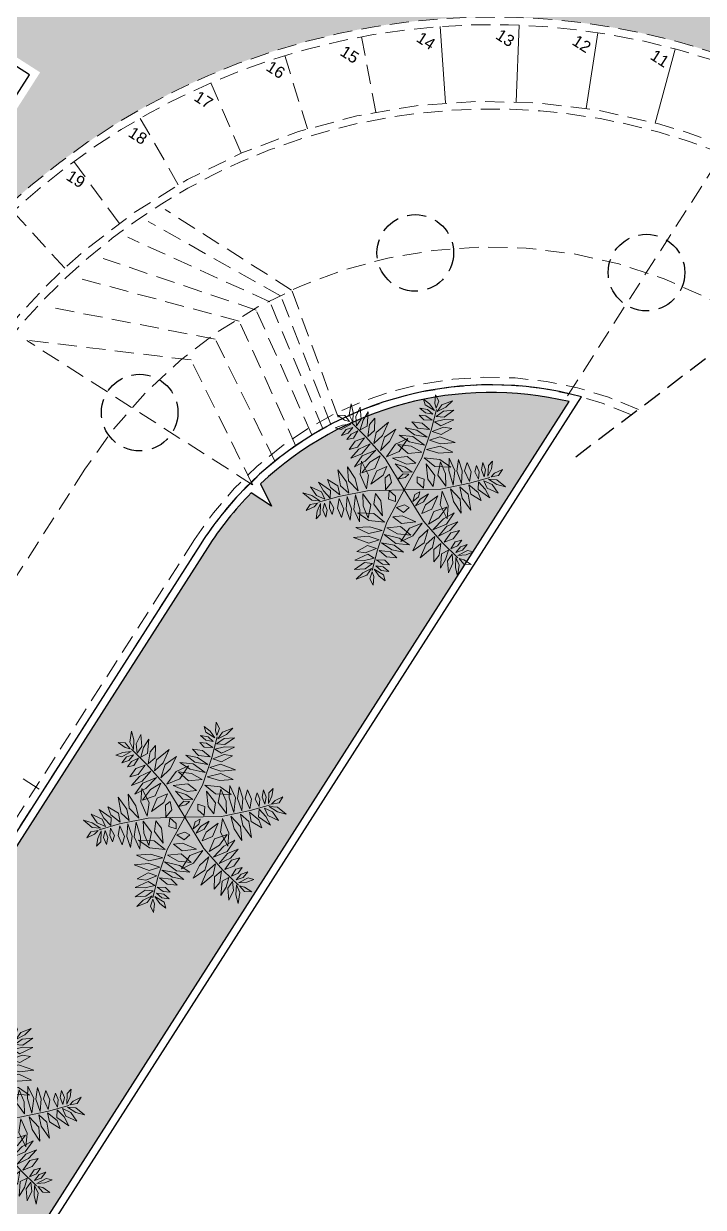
# Model space of a CAD drawing. Header units: inches. Extents: x 249 to 1192, y -18 to 440.
# Drawn here: x 926.26 to 935.13, y 66.99 to 82.44 of the extents above; entities that cross this region are included whole.
import ezdxf

# ---------------------------------------------------------------- set-up
doc = ezdxf.new("R2010")
doc.units = ezdxf.units.IN
doc.header["$MEASUREMENT"] = 0
doc.linetypes.add('CENTER2', pattern=[1.125, 0.75, -0.125, 0.125, -0.125])
doc.linetypes.add('DASHED2', pattern=[0.375, 0.25, -0.125])
for name, color, linetype in [('AS', 15, 'CENTER2'), ('KANSTEEN', 204, 'Continuous'), ('KENDARAAN', 9, 'Continuous'), ('RUMPUT', 86, 'Continuous')]:
    doc.layers.add(name, color=color, linetype=linetype)
for name, color, linetype, lineweight in [('DINDING', 6, 'Continuous', 0), ('TEXT (KET. RUANG)', 7, 'Continuous', 5), ('VEGETASI', 60, 'Continuous', 0)]:
    doc.layers.add(name, color=color, linetype=linetype, lineweight=lineweight)
doc.styles.get("Standard").update_dxf_attribs({"font": 'arial.ttf'})
pattern_1 = [(57.36874968947846, (0, 0), (-0.0535506494527033, 0.244197313478704), [0.046875, -0.30667839075]), (12.36874968947846, (0, 0), (-0.05355064946683093, 0.2441973135431277), [0.04687499999999999, -0.203125]), (102.3687496894784, (0, 0), (-0.2441973135431277, -0.05355064946683093), [0.04687499999999999, -0.203125])]

# ---------------------------------------------------------------- blocks, each defined once
blk = doc.blocks.new('palm')
for p, q in [((-1.634780773412785, 6.334208638436394), (-1.367129875099636, 5.833265981898876)), ((-1.227314728472265, 6.098957992406213), (-1.634780773412785, 6.334208638436394)), ((-0.4976721973653184, 6.598171261226526), (-0.933268885302823, 6.0083710004983)), ((-0.6328262671158882, 6.022963906478253), (-0.4976721973653184, 6.598171261226526)), ((-2.142180098642712, 5.66709308870486), (-1.642042186955223, 5.615879586694064)), ((-1.844592448163894, 5.406202755693812), (-2.142180098642712, 5.66709308870486)), ((-1.13997760383063, 5.415090486741974), (-1.844592448163894, 5.406202755693812)), ((-1.642042186955223, 5.615879586694064), (-1.13997760383063, 5.415090486741974)), ((-1.367129875099636, 5.833265981898876), (-1.116997261487995, 5.61956896931224)), ((-1.116997261487995, 5.61956896931224), (-1.227314728472265, 6.098957992406213)), ((-0.6300786872743629, 4.239817918321933), (-1.062833803312969, 5.548707470559748)), ((-0.9542587877367623, 5.466226492339047), (-0.6328262671158882, 6.022963906478253)), ((-0.933268885302823, 6.0083710004983), (-0.9542587877367623, 5.466226492339047)), ((-0.8423899533518124, 5.154200153730926), (-0.617978619367932, 5.707567470453796)), ((-0.617978619367932, 5.707567470453796), (-0.07163225590193179, 6.12455317430431)), ((-0.07163225590193179, 6.12455317430431), (-0.3699571186443791, 5.396113719601999)), ((-0.3023767071572365, 5.277915753482375), (0.2555234852479771, 5.609050492406823)), ((0.2555234852479771, 5.609050492406823), (-0.2464706868631765, 4.810146099145641)), ((-2.015463505813386, 5.039670203375863), (-1.564459424640518, 5.244467971147969)), ((-1.552841937926132, 4.97052657858876), (-2.015463505813386, 5.039670203375863)), ((-1.818871168536134, 4.639138537109829), (-1.415570112745627, 4.831887384614674)), ((-1.397244204737945, 4.534277813727385), (-1.818871168536134, 4.639138537109829)), ((-1.564459424640518, 5.244467971147969), (-1.106123740319163, 5.167901186752715)), ((-1.106123740319163, 5.167901186752715), (-1.552841937926132, 4.97052657858876)), ((-1.415570112745627, 4.831887384614674), (-0.9229482456576079, 4.814705987868365)), ((-0.9229482456576079, 4.814705987868365), (-1.397244204737945, 4.534277813727385)), ((-0.3699571186443791, 5.396113719601999), (-0.8423899533518124, 5.154200153730926)), ((-0.7476640996319475, 4.812481176661095), (-0.3023767071572365, 5.277915753482375)), ((-0.2464706868631765, 4.810146099145641), (-0.7476640996319475, 4.812481176661095)), ((-0.5196406580216717, 4.195851548371138), (-0.05832933301280718, 4.830190766806481)), ((-0.05832933301280718, 4.830190766806481), (0.4548502279649256, 5.04857919056667)), ((0.4548502279649256, 5.04857919056667), (0.06726810097461566, 4.341979773904313)), ((3.759612747322535, 4.300565249999636), (3.836756547840196, 4.688728821478435)), ((3.836756547840196, 4.688728821478435), (4.042473312336369, 4.229990045118029)), ((-1.973838966630865, 4.006087751840823), (-1.37867030822963, 4.29591048353177)), ((-1.423823369608726, 3.876589591454831), (-1.973838966630865, 4.006087751840823)), ((-0.7450504778826144, 4.217118887943798), (-1.423823369608726, 3.876589591454831)), ((-1.37867030822963, 4.29591048353177), (-0.7450504778826144, 4.217118887943798)), ((-0.1647095395601355, 2.387528305363958), (-0.6300786872743629, 4.239817918321933)), ((0.06726810097461566, 4.341979773904313), (-0.5196406580216717, 4.195851548371138)), ((-0.3723027135420125, 3.615908277337439), (0.08528236270649359, 4.173218389929389)), ((0.08528236270649359, 4.173218389929389), (1.113320056872908, 4.40117750952777)), ((1.113320056872908, 4.40117750952777), (0.3620007837307639, 3.805606312627788)), ((3.228177689365111, 3.477187822849373), (3.108176271096454, 3.894757849629968)), ((3.108176271096454, 3.894757849629968), (3.476752182308701, 3.641863374694367)), ((3.528181345755002, 3.830063847242855), (3.356750653329073, 4.265277592203347)), ((3.356750653329073, 4.265277592203347), (3.759612747322535, 3.97709557019698)), ((4.11961711285403, 3.694794750685105), (3.759612747322535, 4.300565249999636)), ((3.759612747322535, 3.97709557019698), (3.92247189405316, 3.541881825236487)), ((4.042473312336369, 4.229990045118029), (4.11961711285403, 3.694794750685105)), ((4.308190896656015, 3.777132471252116), (4.66819526218751, 4.112364666754729)), ((4.36819160579762, 4.100602151054773), (4.308190896656015, 3.777132471252116)), ((4.66819526218751, 4.58286606951151), (4.36819160579762, 4.100602151054773)), ((4.66819526218751, 4.112364666754729), (4.66819526218751, 4.58286606951151)), ((-3.571471947027021, 2.160465929933707), (-3.25487143821374, 3.164752192489686)), ((-3.25487143821374, 3.164752192489686), (-3.114751398577937, 2.216305081907194)), ((-1.423072761535877, 3.242712805164047), (-2.203400601269095, 2.832148121655337)), ((-2.139553081084159, 3.448524336694391), (-1.416803302039625, 3.724073336910806)), ((-1.385060440705274, 3.379127298641833), (-2.139553081084159, 3.448524336694391)), ((-0.4541646061552456, 3.168293556969729), (-1.423072761535877, 3.242712805164047)), ((-1.416803302039625, 3.724073336910806), (-0.5931788827583659, 3.703841017239029)), ((-1.406050343139214, 2.83698279048258), (-0.4541646061552456, 3.168293556969729)), ((-0.5931788827583659, 3.703841017239029), (-1.385060440705274, 3.379127298641833)), ((0.3620007837307639, 3.805606312627788), (-0.3723027135420125, 3.615908277337439)), ((-0.2029764914623229, 3.003474968892988), (0.4362896165403072, 3.663740057469113)), ((0.6004588954383507, 3.242337611838593), (-0.2029764914623229, 3.003474968892988)), ((0.4362896165403072, 3.663740057469113), (1.337057836353779, 3.77712472161511)), ((1.337057836353779, 3.77712472161511), (0.6004588954383507, 3.242337611838593)), ((2.096735318627907, 2.853773605340393), (1.351011950493557, 3.324274897386204)), ((1.351011950493557, 3.324274897386204), (1.75387404448702, 2.636166677504661)), ((2.233879828287172, 2.889061152425711), (1.916733080506674, 3.577169372321805)), ((1.916733080506674, 3.577169372321805), (2.516740393301006, 3.089024251370574)), ((2.645313467975939, 3.171361971937586), (2.482454321230762, 3.712438579575974)), ((2.482454321230762, 3.712438579575974), (3.031032470578793, 3.341918726291624)), ((3.279606852811412, 2.753792055867962), (2.645313467975939, 3.171361971937586)), ((3.031032470578793, 3.341918726291624), (3.279606852811412, 2.753792055867962)), ((3.708183583876234, 3.206649629733874), (3.228177689365111, 3.477187822849373)), ((3.356750653329073, 2.665573022095487), (4.273904713889351, 3.694794750685105)), ((3.476752182308701, 3.641863374694367), (3.708183583876234, 3.206649629733874)), ((3.92247189405316, 3.541881825236487), (3.528181345755002, 3.830063847242855)), ((4.042473312336369, 3.306631179206306), (4.633909079420846, 3.388968899773317)), ((4.488193024066277, 3.018449046488968), (4.042473312336369, 3.306631179206306)), ((4.736767517024418, 3.812420129048405), (4.256761622513295, 3.559525654127356)), ((4.256761622513295, 3.559525654127356), (4.899626663755043, 3.559525654127356)), ((5.268202574981842, 3.124311909166863), (4.488193024066277, 3.018449046488968)), ((4.633909079420846, 3.388968899773317), (5.268202574981842, 3.124311909166863)), ((5.46534779376816, 3.730082297770423), (4.736767517024418, 3.812420129048405)), ((4.899626663755043, 3.559525654127356), (5.46534779376816, 3.730082297770423)), ((-5.963019991133478, 2.868088852759684), (-5.670036402327241, 2.195950871449895)), ((-5.532452930870932, 2.463438252350898), (-5.963019991133478, 2.868088852759684)), ((-5.211020520946477, 1.906700948922662), (-5.532452930870932, 2.463438252350898)), ((-5.339834720172803, 3.000241265151999), (-4.858150142725208, 2.377664673113031)), ((-5.251887698788778, 2.318598570680479), (-5.339834720172803, 3.000241265151999)), ((-4.88486326567363, 1.847568974539172), (-5.251887698788778, 2.318598570680479)), ((-4.858150142725208, 2.377664673113031), (-4.88486326567363, 1.847568974539172)), ((-4.72981841400906, 3.025815080181928), (-4.288944109895965, 2.191623139835428)), ((-4.721997476386605, 2.377091974660289), (-4.72981841400906, 3.025815080181928)), ((-4.541563029735698, 1.75874447239039), (-4.721997476386605, 2.377091974660289)), ((-4.21223251792253, 2.364580732944887), (-4.144772779400228, 2.91820146291866)), ((-3.893534402741352, 1.647903793927981), (-4.21223251792253, 2.364580732944887)), ((-4.144772779400228, 2.91820146291866), (-3.726630718418164, 2.2292457644362)), ((-2.954747219555429, 2.209707923291717), (-2.602557038379018, 3.046488465130096)), ((-2.602557038379018, 3.046488465130096), (-2.507717264961684, 2.141181502054678)), ((-2.203400601269095, 2.832148121655337), (-1.406050343139214, 2.83698279048258)), ((-2.088513060327386, 2.214950776804471), (-1.621910723333713, 2.959426342029474)), ((-1.166912034386769, 2.639530907326844), (-1.945376749732532, 2.267480721377069)), ((-1.621910723333713, 2.959426342029474), (-1.629497068235651, 1.925700743566267)), ((-0.3786929567286279, 2.699125203158474), (-1.166912034386769, 2.639530907326844)), ((-1.073737658793107, 2.130449135060189), (-0.3786929567286279, 2.699125203158474)), ((0, 0), (-0.1647095395601355, 2.387528305363958)), ((-0.04439647501567379, 2.466528809149168), (0.8739471554144984, 2.916180688684108)), ((0.852957252995111, 2.374036291235825), (-0.04439647501567379, 2.466528809149168)), ((1.751983021385968, 2.884329110966064), (0.852957252995111, 2.374036291235825)), ((0.8739471554144984, 2.916180688684108), (1.751983021385968, 2.884329110966064)), ((1.702444770329748, 2.330340826592874), (0.9910075849620625, 2.818485947544104)), ((0.9910075849620625, 2.818485947544104), (1.308154332742561, 1.995108631104813)), ((2.148164482074208, 1.677520264507621), (1.702444770329748, 2.330340826592874)), ((1.75387404448702, 2.636166677504661), (2.516740393301006, 1.977464802199393)), ((1.985305446054554, 1.336406755799544), (3.356750653329073, 2.665573022095487)), ((2.516740393301006, 1.977464802199393), (2.096735318627907, 2.853773605340393)), ((2.911030941584613, 2.365628484389163), (2.233879828287172, 2.889061152425711)), ((2.516740393301006, 3.089024251370574), (2.911030941584613, 2.365628484389163)), ((3.37389374471968, 2.547947754428606), (4.153903295620694, 2.465610033861594)), ((3.793898819378228, 2.112734009468113), (3.37389374471968, 2.547947754428606)), ((3.793898819378228, 3.053736704285257), (4.41962076924392, 2.900823778822087)), ((4.042473312336369, 2.618522959310212), (3.793898819378228, 3.053736704285257)), ((4.985342009968008, 2.583235301513923), (4.042473312336369, 2.618522959310212)), ((4.153903295620694, 2.465610033861594), (4.599623007365153, 2.130377727662562)), ((4.41962076924392, 2.900823778822087), (4.985342009968008, 2.583235301513923)), ((-5.895509990659775, 1.986593325666036), (-6.302976035614847, 1.751342679635854)), ((-6.302976035614847, 1.751342679635854), (-5.735321480897255, 1.732663830844103)), ((-5.42518815814401, 1.842436498060124), (-5.895509990659775, 1.986593325666036)), ((-5.735321480897255, 1.732663830844103), (-5.42518815814401, 1.842436498060124)), ((-5.684515499291592, 1.385889541576034), (-5.25959471668466, 1.720295736056869)), ((-5.670036402327241, 2.195950871449895), (-5.211020520946477, 1.906700948922662)), ((-5.25959471668466, 1.720295736056869), (-5.604205195486429, 1.105637505694176)), ((-3.986829340603435, 1.574244785515475), (-5.336738517202321, 1.853912609163672)), ((-5.324072171963053, 1.267372290240019), (-5.028595634372323, 1.626019361516228)), ((-5.028595634372323, 1.626019361516228), (-5.081023283695686, 1.140462731345906)), ((-4.892322295054328, 1.190024009920307), (-4.631131829533842, 1.60805635813449)), ((-4.631131829533842, 1.60805635813449), (-4.625421894103056, 1.057089880167041)), ((-4.288944109895965, 2.191623139835428), (-4.541563029735698, 1.75874447239039)), ((-2.150014985614689, 1.051121549564414), (-3.986829340603435, 1.574244785515475)), ((-3.726630718418164, 2.2292457644362), (-3.893534402741352, 1.647903793927981)), ((-3.31761983789329, 1.485530549674877), (-3.571471947027021, 2.160465929933707)), ((-3.114751398577937, 2.216305081907194), (-3.31761983789329, 1.485530549674877)), ((-2.702573904069141, 1.325954704385367), (-2.954747219555429, 2.209707923291717)), ((-2.507717264961684, 2.141181502054678), (-2.702573904069141, 1.325954704385367)), ((-2.158274885034189, 1.194815945025766), (-2.088513060327386, 2.214950776804471)), ((-1.629497068235651, 1.925700743566267), (-2.158274885034189, 1.194815945025766)), ((-1.945376749732532, 2.267480721377069), (-1.073737658793107, 2.130449135060189)), ((-1.025163352343952, 1.944043922194396), (-1.761202769193915, 1.339650866197189)), ((-0.3098023023630958, 1.877444393816404), (-1.025163352343952, 1.944043922194396)), ((-0.7811159782140749, 1.496318935518502), (-0.3098023023630958, 1.877444393816404)), ((1.171009712372324, 1.859839534547064), (0.2795702888979577, 2.195071730035124)), ((0.2795702888979577, 2.195071730035124), (0.905292238749098, 1.424625789572019)), ((1.471013368762215, 1.207018861736287), (1.171009712372324, 1.859839534547064)), ((1.308154332742561, 1.995108631104813), (2.148164482074208, 1.677520264507621)), ((2.49959741262137, 1.677520264507621), (3.391036836095736, 1.454032134162844)), ((3.108176271096454, 1.101156109769363), (2.49959741262137, 1.677520264507621)), ((2.945317124365829, 2.130377727662562), (3.656754309718963, 2.012752459995681)), ((3.476752182308701, 1.589301230720594), (2.945317124365829, 2.130377727662562)), ((4.36819160579762, 1.236425206327112), (3.476752182308701, 1.589301230720594)), ((3.656754309718963, 2.012752459995681), (4.36819160579762, 1.236425206327112)), ((4.599623007365153, 2.130377727662562), (3.793898819378228, 2.112734009468113)), ((-5.978936646497459, 0.9783641565154539), (-5.684515499291592, 1.385889541576034)), ((-5.604205195486429, 1.105637505694176), (-5.978936646497459, 0.9783641565154539)), ((-5.372214159142459, 0.7743925004615448), (-5.324072171963053, 1.267372290240019)), ((-5.081023283695686, 1.140462731345906), (-5.372214159142459, 0.7743925004615448)), ((-4.927047328921617, 0.744380687494413), (-4.892322295054328, 1.190024009920307)), ((-4.625421894103056, 1.057089880167041), (-4.927047328921617, 0.744380687494413)), ((-4.456293287876179, 0.2936491722502979), (-4.409702778793871, 0.9539916465437273)), ((-4.409702778793871, 0.9539916465437273), (-4.024657330694026, 1.463326832061284)), ((-4.024657330694026, 1.463326832061284), (-4.069136837584665, 0.7052276195172453)), ((-3.933543806037051, 0.6350489748292603), (-3.504209824342979, 1.338212532849866)), ((-3.504209824342979, 1.338212532849866), (-3.618940379703417, 0.4900660355197033)), ((-2.970904999456252, 1.190828754770337), (-3.519808080163784, 0.3889391998236533)), ((-3.159924387611682, 0.2008161129924702), (-2.970904999456252, 1.190828754770337)), ((-2.526857438802836, 1.021604938650853), (-2.869356804716517, 0.3091899700229988)), ((-2.381891991535667, 0.1353405039553763), (-2.526857438802836, 1.021604938650853)), ((0, 0), (-2.150014985614689, 1.051121549564414)), ((-1.761202769193915, 1.339650866197189), (-0.7811159782140749, 1.496318935518502)), ((-0.7539706467068754, 1.272797924568295), (-1.432113603339531, 1.115876441996079)), ((-1.432113603339531, 1.115876441996079), (-0.7429696992912795, 0.9278518862993224)), ((-0.1830857095337706, 1.250021619198378), (-0.7539706467068754, 1.272797924568295)), ((-0.7429696992912795, 0.9278518862993224), (-0.1830857095337706, 1.250021619198378)), ((-0.6307164827303495, 0.8520507664215984), (-0.7404420985549223, 0.3718790295970393)), ((-0.3083612012851518, 1.032354797702283), (-0.6307164827303495, 0.8520507664215984)), ((-0.3859491669427371, 0.7102794997190358), (-0.3083612012851518, 1.032354797702283)), ((0, 0), (1.985305446054554, 1.336406755799544)), ((0.7252900006278651, 1.289356582317851), (0.245284216827713, 1.17173131465097)), ((0.245284216827713, 1.17173131465097), (0.4424294356285827, 0.8659054637537338)), ((0.4424294356285827, 0.8659054637537338), (0.9910075849620625, 0.7835676324611995)), ((0.9910075849620625, 0.7835676324611995), (0.7252900006278651, 1.289356582317851)), ((0.905292238749098, 1.424625789572019), (1.471013368762215, 1.207018861736287)), ((2.04077305807732, 0.855420863837935), (1.686408216963173, -0.07169325664290227)), ((2.1961731754418, -0.08420449835830368), (2.04077305807732, 0.855420863837935)), ((2.113878410018515, 1.271712864123401), (2.962460215741885, 0.7012299118941883)), ((2.482454321230762, 0.4483354369731387), (2.113878410018515, 1.271712864123401)), ((3.939614874732797, 0.7306362564850133), (3.108176271096454, 1.101156109769363)), ((3.391036836095736, 1.454032134162844), (3.939614874732797, 0.7306362564850133)), ((-4.069136837584665, 0.7052276195172453), (-4.456293287876179, 0.2936491722502979)), ((-4.056286161590833, -0.1286451463383855), (-3.933543806037051, 0.6350489748292603)), ((-3.618940379703417, 0.4900660355197033), (-4.056286161590833, -0.1286451463383855)), ((-3.519808080163784, 0.3889391998236533), (-3.554412551762653, -0.4921267757454189)), ((-3.554412551762653, -0.4921267757454189), (-3.159924387611682, 0.2008161129924702)), ((-3.37389374471968, 0.07509723106340971), (-2.482454321230762, -0.4483355476841098)), ((-2.962460215741885, -0.7012300226051593), (-3.37389374471968, 0.07509723106340971)), ((-2.869356804716517, 0.3091899700229988), (-2.936384334694594, -0.5510053368780063)), ((-2.936384334694594, -0.5510053368780063), (-2.381891991535667, 0.1353405039553763)), ((-1.780815781850833, 0.6704255320801167), (-2.1961731754418, 0.08420438764733262)), ((-2.1961731754418, 0.08420438764733262), (-2.04077305807732, -0.855420863837935)), ((-2.04077305807732, -0.855420863837935), (-1.686408216963173, 0.07169314593193121)), ((0, 0), (-1.985305446054554, -1.336406755799544)), ((-1.686408216963173, 0.07169314593193121), (-1.780815781850833, 0.6704255320801167)), ((-1.36266707831237, 0.3488284976483556), (-1.479260647349292, -0.01655876846052706)), ((-0.9711108247429365, -0.04979753190127667), (-1.36266707831237, 0.3488284976483556)), ((-0.7404420985549223, 0.3718790295970393), (-0.3859491669427371, 0.7102794997190358)), ((0, 0), (0.1647095395601355, -2.387528305363958)), ((0, 0), (2.150014874903718, -1.051121549564414)), ((0.913863784444402, 0.442454234478646), (0.7252900006278651, 0.1248657571704825)), ((0.7252900006278651, 0.1248657571704825), (0.8710060559824342, -0.3456355348898796)), ((0.8710060559824342, -0.3456355348898796), (1.00815067635267, 0.1248657571704825)), ((1.00815067635267, 0.1248657571704825), (0.913863784444402, 0.442454234478646)), ((1.185399134919862, 0.04979753190127667), (1.174093294495833, -0.4664538760116557)), ((1.174093294495833, -0.4664538760116557), (1.479260647349292, 0.01655865774955601)), ((1.471680944974651, 0.6439815430785529), (1.185399134919862, 0.04979753190127667)), ((1.479260647349292, 0.01655865774955601), (1.471680944974651, 0.6439815430785529)), ((2.936384223983623, 0.5510052261670353), (2.381891880824696, -0.1353405039553763)), ((3.37389374471968, -0.07509723106340971), (2.482454321230762, 0.4483354369731387)), ((2.869356804716517, -0.3091900807339698), (2.936384223983623, 0.5510052261670353)), ((2.962460215741885, 0.7012299118941883), (3.37389374471968, -0.07509723106340971)), ((3.554412551762653, 0.4921267757454189), (3.159924387611682, -0.2008161129924702)), ((3.519808080163784, -0.3889393105346244), (3.554412551762653, 0.4921267757454189)), ((3.618940379703417, -0.4900661462306743), (4.056286161590833, 0.1286451463383855)), ((4.056286161590833, 0.1286451463383855), (3.93354369532608, -0.6350490855402313)), ((-3.939614985443768, -0.7306363671959843), (-3.108176271096454, -1.101156109769363)), ((-3.391036836095736, -1.454032134162844), (-3.939614985443768, -0.7306363671959843)), ((-2.113878410018515, -1.271712864123401), (-2.962460215741885, -0.7012300226051593)), ((-2.482454321230762, -0.4483355476841098), (-2.113878410018515, -1.271712864123401)), ((-1.479260647349292, -0.01655876846052706), (-1.043104324620799, -0.6675066851894371)), ((-1.043104324620799, -0.6675066851894371), (-0.9711108247429365, -0.04979753190127667)), ((-0.2709988539136248, -0.6424173334235093), (-0.8195768925361335, -0.5600796128419461)), ((-0.8195768925361335, -0.5600796128419461), (-0.5538594189129071, -1.065868562684045)), ((-0.07385352440178394, -0.9482431843207451), (-0.2709988539136248, -0.6424173334235093)), ((1.686408216963173, -0.07169325664290227), (1.780815781850833, -0.6704255320801167)), ((1.780815781850833, -0.6704255320801167), (2.1961731754418, -0.08420449835830368)), ((2.381891880824696, -0.1353405039553763), (2.526857438802836, -1.021604938650853)), ((2.526857438802836, -1.021604938650853), (2.869356804716517, -0.3091900807339698)), ((3.159924387611682, -0.2008161129924702), (2.970904999456252, -1.190828754770337)), ((2.970904999456252, -1.190828754770337), (3.519808080163784, -0.3889393105346244)), ((3.504209824342979, -1.338212532849866), (3.618940379703417, -0.4900661462306743)), ((3.93354369532608, -0.6350490855402313), (3.504209824342979, -1.338212532849866)), ((4.024657330694026, -1.463326832061284), (4.069136837584665, -0.7052276195172453)), ((4.069136837584665, -0.7052276195172453), (4.456293287876179, -0.2936492829612689)), ((4.456293287876179, -0.2936492829612689), (4.409702778793871, -0.9539917572401464)), ((4.625421894103056, -1.057089990878012), (4.927047328921617, -0.744380687494413)), ((4.927047328921617, -0.744380687494413), (4.892322295054328, -1.190024009920307)), ((-4.36819160579762, -1.236425317038083), (-3.476752182308701, -1.589301230720594)), ((-3.656754420429934, -2.012752459995681), (-4.36819160579762, -1.236425317038083)), ((-2.49959741262137, -1.677520264507621), (-3.391036836095736, -1.454032134162844)), ((-1.985305446054554, -1.336406755799544), (-3.356750764040044, -2.665573132806458)), ((-3.108176271096454, -1.101156109769363), (-2.49959741262137, -1.677520264507621)), ((-0.905292238749098, -1.424625789572019), (-1.471013479473186, -1.207018972447258)), ((-1.471013479473186, -1.207018972447258), (-1.171009823083295, -1.859839534547064)), ((-0.2795703995943768, -2.195071730035124), (-0.905292238749098, -1.424625789572019)), ((-0.5538594189129071, -1.065868562684045), (-0.07385352440178394, -0.9482431843207451)), ((0.5286813891143538, -0.8161079318524571), (0.1830857095337706, -1.250021619198378)), ((0.1830857095337706, -1.250021619198378), (0.7539705359959044, -1.272797924568295)), ((0.7811159782140749, -1.496319046229473), (0.3098023023630958, -1.877444504527375)), ((0.8921069997013547, -0.7982880753843347), (0.5286813891143538, -0.8161079318524571)), ((0.7539705359959044, -1.272797924568295), (0.8921069997013547, -0.7982880753843347)), ((1.761202658482944, -1.339650866197189), (0.7811159782140749, -1.496319046229473)), ((1.025163352343952, -1.944044032905367), (1.761202658482944, -1.339650866197189)), ((1.629497068235651, -1.925700743566267), (2.158274774323218, -1.194815945025766)), ((2.158274774323218, -1.194815945025766), (2.088513060327386, -2.214950776804471)), ((2.150014874903718, -1.051121549564414), (3.986829340603435, -1.574244896226446)), ((2.507717264961684, -2.141181502054678), (2.702573793372721, -1.325954704385367)), ((2.702573793372721, -1.325954704385367), (2.954747108844458, -2.209708034002688)), ((3.114751287866966, -2.216305081907194), (3.31761983789329, -1.485530549674877)), ((3.31761983789329, -1.485530549674877), (3.571471947027021, -2.160465929933707)), ((4.409702778793871, -0.9539917572401464), (4.024657330694026, -1.463326832061284)), ((4.631131829533842, -1.60805635813449), (4.625421894103056, -1.057089990878012)), ((4.892322295054328, -1.190024009920307), (4.631131829533842, -1.60805635813449)), ((5.028595523661352, -1.626019361516228), (5.081023283695686, -1.140462731345906)), ((5.324072171963053, -1.26737240095099), (5.028595523661352, -1.626019361516228)), ((5.081023283695686, -1.140462731345906), (5.372214159142459, -0.7743926111725159)), ((5.25959471668466, -1.720295736056869), (5.604205084775458, -1.105637505694176)), ((5.684515499291592, -1.385889652287005), (5.25959471668466, -1.720295736056869)), ((5.372214159142459, -0.7743926111725159), (5.324072171963053, -1.26737240095099)), ((5.604205084775458, -1.105637505694176), (5.978936535786488, -0.978364267226425)), ((5.978936535786488, -0.978364267226425), (5.684515499291592, -1.385889652287005)), ((-4.599623007365153, -2.130377838358982), (-3.793898930089199, -2.112734009468113)), ((-4.153903295620694, -2.465610033861594), (-4.599623007365153, -2.130377838358982)), ((-3.793898930089199, -2.112734009468113), (-3.37389374471968, -2.547947754428606)), ((-2.945317124365829, -2.130377838358982), (-3.656754420429934, -2.012752459995681)), ((-3.476752182308701, -1.589301230720594), (-2.945317124365829, -2.130377838358982)), ((-1.75387404448702, -2.636166788215633), (-2.516740503997426, -1.977464912910364)), ((-2.516740503997426, -1.977464912910364), (-2.096735318627907, -2.853773605340393)), ((-1.308154332742561, -1.995108631104813), (-2.148164592785179, -1.677520264507621)), ((-2.148164592785179, -1.677520264507621), (-1.702444881040719, -2.330340937303845)), ((-0.9910075849620625, -2.818486058255075), (-1.308154332742561, -1.995108631104813)), ((-1.171009823083295, -1.859839534547064), (-0.2795703995943768, -2.195071730035124)), ((0.3098023023630958, -1.877444504527375), (1.025163352343952, -1.944044032905367)), ((1.073737658793107, -2.13044924577116), (0.3786928460176568, -2.699125203158474)), ((1.945376639021561, -2.267480721377069), (1.073737658793107, -2.13044924577116)), ((1.166911923675798, -2.639530907326844), (1.945376639021561, -2.267480721377069)), ((1.621910723333713, -2.959426342029474), (1.629497068235651, -1.925700743566267)), ((2.088513060327386, -2.214950776804471), (1.621910723333713, -2.959426342029474)), ((2.602557038379018, -3.046488465130096), (2.507717264961684, -2.141181502054678)), ((2.954747108844458, -2.209708034002688), (2.602557038379018, -3.046488465130096)), ((3.25487143821374, -3.164752303200657), (3.114751287866966, -2.216305081907194)), ((3.571471947027021, -2.160465929933707), (3.25487143821374, -3.164752303200657)), ((3.726630718418164, -2.229245875147171), (3.893534292030381, -1.647903904638952)), ((4.144772779400228, -2.91820146291866), (3.726630718418164, -2.229245875147171)), ((3.893534292030381, -1.647903904638952), (4.21223251792253, -2.364580732944887)), ((3.986829340603435, -1.574244896226446), (5.336738517202321, -1.853912719874643)), ((4.288943999184994, -2.191623139835428), (4.541562919024727, -1.75874447239039)), ((4.72981841400906, -3.025815190892899), (4.288943999184994, -2.191623139835428)), ((4.541562919024727, -1.75874447239039), (4.721997476386605, -2.377091974660289)), ((4.858150142725208, -2.377664673113031), (4.88486326567363, -1.847569085235591)), ((4.88486326567363, -1.847569085235591), (5.251887698788778, -2.318598570680479)), ((5.670036402327241, -2.195950982160866), (5.211020410235506, -1.906700948922662)), ((5.211020410235506, -1.906700948922662), (5.532452930870932, -2.463438363061869)), ((5.735321480897255, -1.732663830844103), (5.42518815814401, -1.842436498060124)), ((5.42518815814401, -1.842436498060124), (5.895509879948804, -1.986593325666036)), ((5.963019991133478, -2.868088852759684), (5.670036402327241, -2.195950982160866)), ((6.302976035614847, -1.751342679635854), (5.735321480897255, -1.732663830844103)), ((5.895509879948804, -1.986593325666036), (6.302976035614847, -1.751342679635854)), ((-5.268202574981842, -3.124311909166863), (-4.488193024066277, -3.018449157199939)), ((-4.985342009968008, -2.583235412224894), (-4.042473312336369, -2.618522959310212)), ((-4.41962076924392, -2.900823778822087), (-4.985342009968008, -2.583235412224894)), ((-4.488193024066277, -3.018449157199939), (-4.042473312336369, -3.306631179206306)), ((-3.793898930089199, -3.053736704285257), (-4.41962076924392, -2.900823778822087)), ((-3.356750764040044, -2.665573132806458), (-4.273904713889351, -3.694794750685105)), ((-3.37389374471968, -2.547947754428606), (-4.153903295620694, -2.465610033861594)), ((-4.042473312336369, -2.618522959310212), (-3.793898930089199, -3.053736704285257)), ((-3.031032470578793, -3.341918837002595), (-3.279606963522383, -2.753792055867962)), ((-3.279606963522383, -2.753792055867962), (-2.645313467975939, -3.171362082648557)), ((-2.516740503997426, -3.089024362081545), (-2.911030941584613, -2.365628484389163)), ((-2.911030941584613, -2.365628484389163), (-2.233879938998143, -2.889061263136682)), ((-1.916733191217645, -3.577169483018224), (-2.516740503997426, -3.089024362081545)), ((-2.233879938998143, -2.889061263136682), (-1.916733191217645, -3.577169483018224)), ((-2.096735318627907, -2.853773605340393), (-1.351011950493557, -3.324275008097175)), ((-1.351011950493557, -3.324275008097175), (-1.75387404448702, -2.636166788215633)), ((-1.751983021385968, -2.884329110966064), (-0.852957252995111, -2.374036291235825)), ((-0.8739471554144984, -2.916180799395079), (-1.751983021385968, -2.884329110966064)), ((-1.702444881040719, -2.330340937303845), (-0.9910075849620625, -2.818486058255075)), ((0.04439636430470273, -2.466528809149168), (-0.8739471554144984, -2.916180799395079)), ((-0.852957252995111, -2.374036291235825), (0.04439636430470273, -2.466528809149168)), ((-0.6004590061347699, -3.242337611838593), (0.2029764914623229, -3.003474968892988)), ((0.2029764914623229, -3.003474968892988), (-0.4362897272512782, -3.663740168180084)), ((0.1647095395601355, -2.387528305363958), (0.6300786872743629, -4.239817918321933)), ((0.3786928460176568, -2.699125203158474), (1.166911923675798, -2.639530907326844)), ((1.406050343139214, -2.836982901193551), (0.4541646061552456, -3.1682936676807)), ((2.203400601269095, -2.832148232351756), (1.406050343139214, -2.836982901193551)), ((1.423072761535877, -3.242712915875018), (2.203400601269095, -2.832148232351756)), ((4.21223251792253, -2.364580732944887), (4.144772779400228, -2.91820146291866)), ((4.721997476386605, -2.377091974660289), (4.72981841400906, -3.025815190892899)), ((5.339834720172803, -3.00024137586297), (4.858150142725208, -2.377664673113031)), ((5.251887698788778, -2.318598570680479), (5.339834720172803, -3.00024137586297)), ((5.532452930870932, -2.463438363061869), (5.963019991133478, -2.868088852759684)), ((-4.899626663755043, -3.559525654127356), (-5.46534779376816, -3.730082408481394)), ((-5.46534779376816, -3.730082408481394), (-4.736767517024418, -3.812420129048405)), ((-4.633909079420846, -3.388968899773317), (-5.268202574981842, -3.124311909166863)), ((-4.256761733224266, -3.559525654127356), (-4.899626663755043, -3.559525654127356)), ((-4.736767517024418, -3.812420129048405), (-4.256761733224266, -3.559525654127356)), ((-4.308190896656015, -3.777132471252116), (-4.66819526218751, -4.1123647774657)), ((-4.042473312336369, -3.306631179206306), (-4.633909079420846, -3.388968899773317)), ((-4.36819160579762, -4.100602151054773), (-4.308190896656015, -3.777132471252116)), ((-4.042473312336369, -4.229990045118029), (-4.11961711285403, -3.694794750685105)), ((-4.11961711285403, -3.694794750685105), (-3.759612747322535, -4.300565249999636)), ((-3.759612747322535, -3.97709557019698), (-3.92247189405316, -3.541881825236487)), ((-3.92247189405316, -3.541881825236487), (-3.528181345755002, -3.830063957953826)), ((-3.476752182308701, -3.641863374694367), (-3.708183583876234, -3.206649629733874)), ((-3.708183583876234, -3.206649629733874), (-3.228177689365111, -3.477187933560344)), ((-3.528181345755002, -3.830063957953826), (-3.356750764040044, -4.265277702914318)), ((-3.108176271096454, -3.894757849629968), (-3.476752182308701, -3.641863374694367)), ((-3.228177689365111, -3.477187933560344), (-3.108176271096454, -3.894757849629968)), ((-2.482454321230762, -3.712438579575974), (-3.031032470578793, -3.341918837002595)), ((-2.645313467975939, -3.171362082648557), (-2.482454321230762, -3.712438579575974)), ((-1.337057836353779, -3.777124832326081), (-0.6004590061347699, -3.242337611838593)), ((-0.4362897272512782, -3.663740168180084), (-1.337057836353779, -3.777124832326081)), ((-1.113320167583879, -4.40117750952777), (-0.3620007837307639, -3.805606312627788)), ((-0.3620007837307639, -3.805606312627788), (0.3723027135420125, -3.61590838804841)), ((0.3723027135420125, -3.61590838804841), (-0.08528247341746464, -4.173218389929389)), ((0.4541646061552456, -3.1682936676807), (1.423072761535877, -3.242712915875018)), ((0.5931788827583659, -3.703841017239029), (1.385060440705274, -3.379127298641833)), ((1.416803302039625, -3.724073336910806), (0.5931788827583659, -3.703841017239029)), ((1.385060440705274, -3.379127298641833), (2.139552970373188, -3.448524336694391)), ((2.139552970373188, -3.448524336694391), (1.416803302039625, -3.724073336910806)), ((-4.66819526218751, -4.58286606951151), (-4.36819160579762, -4.100602151054773)), ((-4.66819526218751, -4.1123647774657), (-4.66819526218751, -4.58286606951151)), ((-3.836756547840196, -4.688728932189406), (-4.042473312336369, -4.229990045118029)), ((-3.759612747322535, -4.300565249999636), (-3.836756547840196, -4.688728932189406)), ((-3.356750764040044, -4.265277702914318), (-3.759612747322535, -3.97709557019698)), ((-0.08528247341746464, -4.173218389929389), (-1.113320167583879, -4.40117750952777)), ((-0.4548502279649256, -5.048579301277641), (-0.06726810097461566, -4.341979884615284)), ((-0.06726810097461566, -4.341979884615284), (0.5196405473107006, -4.195851548371138)), ((0.5196405473107006, -4.195851548371138), (0.05832922230183613, -4.830190766806481)), ((0.6300786872743629, -4.239817918321933), (1.062833803312969, -5.548707470559748)), ((0.7450504778826144, -4.217118998640217), (1.423823369608726, -3.876589702165802)), ((1.37867030822963, -4.29591048353177), (0.7450504778826144, -4.217118998640217)), ((0.9229482456576079, -4.814705987868365), (1.397244204737945, -4.534277813727385)), ((1.973838966630865, -4.006087862551794), (1.37867030822963, -4.29591048353177)), ((1.397244204737945, -4.534277813727385), (1.818871057825163, -4.639138537109829)), ((1.423823369608726, -3.876589702165802), (1.973838966630865, -4.006087862551794)), ((0.05832922230183613, -4.830190766806481), (-0.4548502279649256, -5.048579301277641)), ((-0.2555235959589481, -5.609050492406823), (0.2464706868631765, -4.810146099145641)), ((0.3023765964462655, -5.277915753482375), (-0.2555235959589481, -5.609050492406823)), ((0.07163214519096073, -6.12455317430431), (0.3699570079479599, -5.396113719601999)), ((0.2464706868631765, -4.810146099145641), (0.7476640996319475, -4.812481176661095)), ((0.7476640996319475, -4.812481176661095), (0.3023765964462655, -5.277915753482375)), ((0.3699570079479599, -5.396113719601999), (0.8423899533518124, -5.154200153730926)), ((0.8423899533518124, -5.154200153730926), (0.617978619367932, -5.707567470453796)), ((1.415570112745627, -4.831887384614674), (0.9229482456576079, -4.814705987868365)), ((1.106123740319163, -5.167901186752715), (1.552841937926132, -4.970526689299732)), ((1.564459424640518, -5.244467971147969), (1.106123740319163, -5.167901186752715)), ((1.13997760383063, -5.415090486741974), (1.844592337452923, -5.406202755693812)), ((1.818871057825163, -4.639138537109829), (1.415570112745627, -4.831887384614674)), ((1.552841937926132, -4.970526689299732), (2.015463395102415, -5.039670203375863)), ((2.015463395102415, -5.039670203375863), (1.564459424640518, -5.244467971147969)), ((1.844592337452923, -5.406202755693812), (2.14217998793174, -5.66709308870486)), ((0.617978619367932, -5.707567470453796), (0.07163214519096073, -6.12455317430431)), ((0.4976721973653184, -6.598171261226526), (0.933268885302823, -6.008371111209271)), ((0.6328262671158882, -6.022964017189224), (0.4976721973653184, -6.598171261226526)), ((0.9542587877367623, -5.466226603050018), (0.6328262671158882, -6.022964017189224)), ((0.933268885302823, -6.008371111209271), (0.9542587877367623, -5.466226603050018)), ((1.367129875099636, -5.833265981898876), (1.116997261487995, -5.61956896931224)), ((1.116997261487995, -5.61956896931224), (1.227314617761294, -6.098958103117184)), ((1.642042186955223, -5.615879697405035), (1.13997760383063, -5.415090486741974)), ((1.227314617761294, -6.098958103117184), (1.634780773412785, -6.334208749147365)), ((1.634780773412785, -6.334208749147365), (1.367129875099636, -5.833265981898876)), ((2.14217998793174, -5.66709308870486), (1.642042186955223, -5.615879697405035))]:
    blk.add_line(p, q)
blk = doc.blocks.new('LT1')
at = {"layer": 'AS', "linetype": 'DASHED2'}
blk.add_lwpolyline([(698.3688218723073, 110.6917992896737), (697.520184238755, 108.3930851020024), (697.911329674938, 108.2486823140797), (696.9120616114376, 107.9010254725008), (697.2446867854396, 107.6468420890072), (696.0788452280564, 104.4889141082321)], dxfattribs=at)
for centre in [(695.5988502127652, 107.1240869395474), (692.9180652408213, 105.7123889265949), (691.0109661788291, 102.0168412908985)]:
    blk.add_circle(centre, 0.5, dxfattribs=at)
at = {"layer": 'DINDING', "linetype": 'DASHED2'}
for points in [[(697.107768376964, 110.3074566602388, 0.4142135623730915), (687.8077683769642, 101.0074566602389), (687.8077683769641, 94.25853849603962)], [(697.107768376964, 110.2074566602388, 0.4142135623730941), (687.9077683769641, 101.0074566602389), (687.9077683769641, 94.25853849603962)], [(688.907768376964, 91.00745666023883), (688.907768376964, 101.0074566602389, -0.4142135623730919), (697.107768376964, 109.207456660239), (697.8208333389001, 109.207456660239)], [(689.007768376964, 91.00745666023883), (689.007768376964, 101.0074566602389, -0.414213562373095), (697.107768376964, 109.1074566602389), (697.7839154115603, 109.1074566602389)], [(697.107768376964, 107.3074566602391, 0.4142135623730924), (690.8077683769638, 101.0074566602389), (690.8077683769638, 91.00745666023883)], [(696.4756788501697, 105.5638217498819, 0.3743918085053725), (692.507768376964, 101.0074566602389), (692.507768376964, 91.00745666023883)], [(696.4362695817678, 105.4570734266638, 0.3709937674209159), (692.607768376964, 101.0074566602389), (692.607768376964, 91.00745666023883)]]:
    blk.add_lwpolyline(points, format="xyb", dxfattribs=at)
at = {"layer": 'DINDING'}
for points in [[(694.339591268012, 109.781121544053), (694.6404800842024, 108.8274623175517)], [(693.3746581924291, 109.4160170810315), (693.7804310385742, 108.5020431222499)], [(692.4566711434179, 108.9451700919581), (692.9622251905423, 108.082375153728)], [(691.5971743407476, 108.3745017509124), (692.1961519533799, 107.5737359801871)]]:
    blk.add_lwpolyline(points, dxfattribs=at)
at = {"layer": 'DINDING', "linetype": 'DASHED2'}
for points in [[(695.5988502127652, 105.2119358373636), (695.5988502127652, 109.0074566602389)], [(690.8069764554044, 107.7111885433922), (691.4918451425303, 106.9825220343539)], [(690.0960146842792, 106.9635720178456), (690.8581618247882, 106.3161681746276)], [(689.4732297841538, 106.1410538858585), (690.3030709355461, 105.5830541874217)], [(688.9464536364954, 105.2539777901765), (689.833553064807, 104.7923994064877)], [(693.226133705545, 103.3626740112084), (691.8201530775292, 104.433659045472), (689.8615115747002, 104.4271117244249)], [(688.5223107570035, 104.3134992273968), (689.4555126722165, 103.9541467744449)], [(693.1974661161845, 103.2344582833506), (691.7396516980349, 104.293001407186), (689.7607132906865, 104.1760744970633)], [(693.1392941579069, 103.1290627435348), (691.6637939124971, 104.1513818700815), (689.6484462427941, 103.8601401035728)], [(693.0541239261511, 102.9883768216152), (691.5710057023246, 103.9639095662067), (689.5265121443814, 103.4525939797805)], [(692.967048750262, 102.7477959099575), (691.4637156618923, 103.7226482834025), (689.4357606490154, 103.0760960837277)], [(692.8403215765326, 102.4353564485598), (691.3252496166629, 103.3563624708356), (689.3453029991514, 102.5683958046577)], [(688.2061349884813, 103.3314452611245), (689.1737038350553, 103.0788378045065)], [(692.7609661788291, 102.0183020765818), (691.2055363861998, 102.9567778169676), (689.2609661788291, 102.0183020765819)], [(692.7609661788291, 102.0183020765817), (689.2609686175643, 102.015380507251)], [(692.5577683769638, 97.17242466039247), (689.0577708156991, 97.16950309106173)]]:
    blk.add_lwpolyline(points, dxfattribs=at)
at = {"layer": 'TEXT (KET. RUANG)'}
for s, p in [('11', (694.1224033072175, 109.4968345750878)), ('12', (693.1600645042354, 109.106439833605)), ('13', (692.2776404864674, 108.6334947777781)), ('14', (691.4261811516411, 108.0443782329367)), ('15', (690.6836539345737, 107.3564583130386))]:
    blk.add_text(s, height=0.1507495216806189, dxfattribs=at).set_placement(p)
at = {"layer": 'TEXT (KET. RUANG)', "linetype": 'DASHED2'}
for s, p in [('16', (689.9777379855869, 106.668329019651)), ('17', (689.396629811664, 105.8299265935116)), ('18', (688.925402798798, 104.9729498745404)), ('19', (688.5487584707379, 104.0593060685409))]:
    blk.add_text(s, height=0.1507495216806189, dxfattribs=at).set_placement(p)

msp = doc.modelspace()

# ---------------------------------------------------------------- hatches: boundary and pattern name
at = {"layer": 'RUMPUT'}
h = msp.add_hatch(dxfattribs=at)
h.set_pattern_fill('GRASS', color=256, scale=0.25, angle=-32.63125031052153, style=0)
h.set_pattern_definition(pattern_1)
edge = h.paths.add_edge_path(flags=17)
edge.add_line((928.2641801358429, 87.77966679945874), (928.2102571162511, 87.69545095796715))
edge.add_line((928.2102571162511, 87.69545095796715), (927.4523145428277, 88.18075813429114))
edge.add_line((927.4523145428277, 88.18075813429114), (927.9376217191518, 88.93870070771442))
edge.add_line((927.9376217191518, 88.93870070771442), (944.9810419464964, 115.3713075449288))
edge.add_line((944.9810419464964, 115.3713075449288), (944.6881731201454, 115.5588301200329))
edge.add_line((944.6881731201454, 115.5588301200329), (940.4070226355534, 108.5805976980109))
edge.add_line((940.4070226355534, 108.5805976980109), (924.7936289507031, 90.12836316794235))
edge.add_line((924.7936289507031, 90.12836316794235), (906.9246372932737, 96.97757937312682))
edge.add_line((906.9246372932737, 96.97757937312682), (902.6198956972332, 99.28170147302345))
edge.add_line((902.6198956972332, 99.28170147302345), (887.5537847216924, 69.67303889785137))
edge.add_line((887.5537847216924, 69.67303889785137), (887.5839640358097, 69.65371522052908))
edge.add_line((887.5839640358097, 69.65371522052908), (891.466421446403, 75.71725580791895))
edge.add_line((891.466421446403, 75.71725580791895), (893.1507382762345, 74.6387954160869))
edge.add_line((893.1507382762345, 74.6387954160869), (895.8468892558133, 78.84958749066337))
edge.add_line((895.8468892558133, 78.84958749066337), (898.4575803420505, 77.17797388332485))
edge.add_line((898.4575803420505, 77.17797388332485), (900.9840555867966, 75.56028329557753))
edge.add_line((900.9840555867966, 75.56028329557753), (903.1766002224103, 74.15640695535856))
edge.add_line((903.1766002224103, 74.15640695535856), (906.0370060762891, 72.32490212008338))
edge.add_line((906.0370060762891, 72.32490212008338), (908.5634813210349, 70.70721153233623))
edge.add_line((908.5634813210349, 70.70721153233623), (911.0899565657808, 69.08952094458907))
edge.add_arc((911.5752637421049, 69.84746351801277), 0.8999999999999068, 237.3687496894809, 417.3687496894814)
edge.add_line((912.060570918429, 70.60540609143649), (909.5340956736832, 72.22309667918358))
edge.add_line((909.5340956736832, 72.22309667918358), (907.0076204289373, 73.84078726693082))
edge.add_line((907.0076204289373, 73.84078726693082), (905.4287087104201, 74.85175724624926))
edge.add_line((905.4287087104201, 74.85175724624926), (904.4811451841913, 75.45847785467842))
edge.add_line((904.4811451841913, 75.45847785467842), (901.9546699394457, 77.07616844242597))
edge.add_line((901.9546699394457, 77.07616844242597), (899.4281946946996, 78.69385903017334))
edge.add_line((899.4281946946996, 78.69385903017334), (896.8175036084624, 80.36547263751206))
edge.add_line((896.8175036084624, 80.36547263751206), (899.5136545880416, 84.57626471208866))
edge.add_line((899.5136545880416, 84.57626471208866), (897.8293377582106, 85.65472510392057))
edge.add_line((897.8293377582106, 85.65472510392057), (901.711795168804, 91.71826569131034))
edge.add_line((901.711795168804, 91.71826569131034), (903.396111998635, 90.63980529947843))
edge.add_line((903.396111998635, 90.63980529947843), (906.0922629782137, 94.85059737405518))
edge.add_line((906.0922629782137, 94.85059737405518), (921.3353302881803, 85.09053082797953))
edge.add_line((921.3353302881803, 85.09053082797953), (926.4724966191636, 81.8012266328933))
edge.add_line((926.4724966191636, 81.8012266328933), (923.7225291895686, 77.50638515495434))
edge.add_line((923.7225291895686, 77.50638515495434), (919.4630514694381, 70.79575980628869))
edge.add_line((919.4630514694381, 70.79575980628869), (919.6768221338964, 70.6588834238465))
edge.add_line((919.6768221338964, 70.6588834238465), (925.0547665600768, 78.97698642392996))
edge.add_arc((932.3615963517668, 73.22370576023272), 9.300000000000063, 66.3350080141156, 141.7836714338509, ccw=False)
edge.add_line((936.0945068641443, 81.74165029554075), (936.5596564253326, 82.46811112825382))
edge.add_line((936.5596564253326, 82.46811112825382), (928.2641801358429, 87.77966679945874))
edge = h.paths.add_edge_path()
edge.add_arc((902.0036540352788, 51.04019550044824), 2.899999999999944, 21.48045213667681, 57.36874968948014)
edge.add_line((903.5674216034345, 53.48245490370259), (886.5721298860624, 64.36446275412109))
edge.add_line((886.5721298860624, 64.36446275412109), (889.2682808656411, 68.575254828697))
edge.add_line((889.2682808656411, 68.575254828697), (887.5537847216924, 69.67303889785137))
edge.add_line((887.5537847216924, 69.67303889785137), (884.8649772892379, 64.38886223630908))
edge.add_line((884.8649772892379, 64.38886223630908), (899.8177184374615, 52.38925393144922))
edge.add_line((899.8177184374615, 52.38925393144922), (892.7388052037916, 34.03850843705635))
edge.add_line((892.7388052037916, 34.03850843705635), (893.045840120689, 33.8974270920169))
edge.add_line((893.045840120689, 33.8974270920169), (904.7022274439962, 52.10212843513062))
edge = h.paths.add_edge_path()
edge.add_arc((936.7399936000423, 45.06376926786742), 1.89999999999996, 57.36874968947894, 147.3687496894797)
edge.add_line((935.1398926117033, 46.08830664010732), (918.367172414215, 19.89302387901222))
edge.add_line((918.367172414215, 19.89302387901222), (918.7450692695429, 19.62800377191144))
edge.add_line((918.7450692695429, 19.62800377191144), (936.7549778665605, 42.71331442345686))
edge.add_line((936.7549778665605, 42.71331442345686), (952.0053637954163, 30.06494154661328))
edge.add_line((952.0053637954163, 30.06494154661328), (952.4805707531593, 32.5023109921315))
edge.add_line((952.4805707531593, 32.5023109921315), (994.0278929164667, 85.51311961030572))
edge.add_line((994.0278929164667, 85.51311961030572), (953.000433015902, 112.1961135678978))
edge.add_line((953.000433015902, 112.1961135678978), (949.1372720901161, 114.3550084164287))
edge.add_line((949.1372720901161, 114.3550084164287), (945.2741111643297, 116.5139032649596))
edge.add_line((945.2741111643297, 116.5139032649596), (940.4070226355534, 108.5805976980109))
edge.add_line((940.4070226355534, 108.5805976980109), (924.7936289507031, 90.12836316794235))
edge.add_line((924.7936289507031, 90.12836316794235), (906.9246372932737, 96.97757937312682))
edge.add_line((906.9246372932737, 96.97757937312682), (902.6198956972332, 99.28170147302345))
edge.add_line((902.6198956972332, 99.28170147302345), (887.5537847216924, 69.67303889785137))
edge.add_line((887.5537847216924, 69.67303889785137), (887.5839640358097, 69.65371522052908))
edge.add_line((887.5839640358097, 69.65371522052908), (891.466421446403, 75.71725580791895))
edge.add_line((891.466421446403, 75.71725580791895), (893.1507382762345, 74.6387954160869))
edge.add_line((893.1507382762345, 74.6387954160869), (895.8468892558133, 78.84958749066337))
edge.add_line((895.8468892558133, 78.84958749066337), (898.4575803420505, 77.17797388332485))
edge.add_line((898.4575803420505, 77.17797388332485), (900.9840555867966, 75.56028329557753))
edge.add_line((900.9840555867966, 75.56028329557753), (903.1766002224103, 74.15640695535856))
edge.add_line((903.1766002224103, 74.15640695535856), (906.0370060762891, 72.32490212008338))
edge.add_line((906.0370060762891, 72.32490212008338), (908.5634813210349, 70.70721153233623))
edge.add_line((908.5634813210349, 70.70721153233623), (911.0899565657808, 69.08952094458907))
edge.add_arc((911.5752637421049, 69.84746351801277), 0.8999999999999068, 237.3687496894809, 417.3687496894814)
edge.add_line((912.060570918429, 70.60540609143649), (909.5340956736832, 72.22309667918358))
edge.add_line((909.5340956736832, 72.22309667918358), (907.0076204289373, 73.84078726693082))
edge.add_line((907.0076204289373, 73.84078726693082), (905.4287087104201, 74.85175724624926))
edge.add_line((905.4287087104201, 74.85175724624926), (904.4811451841913, 75.45847785467842))
edge.add_line((904.4811451841913, 75.45847785467842), (901.9546699394457, 77.07616844242597))
edge.add_line((901.9546699394457, 77.07616844242597), (899.4281946946996, 78.69385903017334))
edge.add_line((899.4281946946996, 78.69385903017334), (896.8175036084624, 80.36547263751206))
edge.add_line((896.8175036084624, 80.36547263751206), (899.5136545880416, 84.57626471208866))
edge.add_line((899.5136545880416, 84.57626471208866), (897.8293377582106, 85.65472510392057))
edge.add_line((897.8293377582106, 85.65472510392057), (901.711795168804, 91.71826569131034))
edge.add_line((901.711795168804, 91.71826569131034), (903.396111998635, 90.63980529947843))
edge.add_line((903.396111998635, 90.63980529947843), (906.0922629782137, 94.85059737405518))
edge.add_line((906.0922629782137, 94.85059737405518), (921.3353302881803, 85.09053082797953))
edge.add_line((921.3353302881803, 85.09053082797953), (926.4724966191636, 81.8012266328933))
edge.add_line((926.4724966191636, 81.8012266328933), (923.7225291895686, 77.50638515495434))
edge.add_line((923.7225291895686, 77.50638515495434), (919.4630514694381, 70.79575980628869))
edge.add_line((919.4630514694381, 70.79575980628869), (919.6768221338964, 70.6588834238465))
edge.add_line((919.6768221338964, 70.6588834238465), (925.0547665600768, 78.97698642392996))
edge.add_arc((932.3615963517668, 73.22370576023272), 9.300000000000063, 66.3350080141156, 141.7836714338509, ccw=False)
edge.add_line((936.0945068641443, 81.74165029554075), (936.5596564253326, 82.46811112825382))
edge.add_line((936.5596564253326, 82.46811112825382), (928.2641801358429, 87.77966679945874))
edge.add_line((928.2641801358429, 87.77966679945874), (928.2102571162511, 87.69545095796715))
edge.add_line((928.2102571162511, 87.69545095796715), (927.4523145428277, 88.18075813429114))
edge.add_line((927.4523145428277, 88.18075813429114), (927.9376217191518, 88.93870070771442))
edge.add_line((927.9376217191518, 88.93870070771442), (944.9810419464964, 115.3713075449288))
edge.add_line((944.9810419464964, 115.3713075449288), (944.8968261050047, 115.4252305645203))
edge.add_line((944.8968261050047, 115.4252305645203), (945.3821332813288, 116.1831731379438))
edge.add_line((945.3821332813288, 116.1831731379438), (945.0378815538876, 115.2746288968673))
edge.add_line((945.0378815538876, 115.2746288968673), (966.3961127163827, 101.4809171293647))
edge.add_line((966.3961127163827, 101.4809171293647), (987.2184795251612, 88.14845053534901))
edge.add_line((987.2184795251612, 88.14845053534901), (987.7848094723097, 89.0329327735874))
edge.add_line((987.7848094723097, 89.0329327735874), (987.302433925307, 88.09412145713429))
edge.add_line((987.302433925307, 88.09412145713429), (987.9761557069371, 87.66273134038346))
edge.add_line((987.9761557069371, 87.66273134038346), (989.8828169332337, 86.56062110194841))
edge.add_line((989.8828169332337, 86.56062110194841), (990.4566952614961, 86.19316942314298))
edge.add_line((990.4566952614961, 86.19316942314298), (978.5775728439762, 67.60634550868166))
edge.add_line((978.5775728439762, 67.60634550868166), (977.5716846833689, 68.26077967617172))
edge.add_line((977.5716846833689, 68.26077967617172), (973.9826760007685, 62.8408073817882))
edge.add_arc((963.9830200851626, 69.08097359424411), 11.78697555735094, 271.6088435800943, 328.0342658814109, ccw=False)
edge.add_line((964.3139503599157, 57.29864453998494), (963.9111392153795, 57.18526117887534))
edge.add_line((963.9111392153795, 57.18526117887534), (963.6031439829555, 56.90197414856324))
edge.add_line((963.6031439829555, 56.90197414856324), (962.2875738019668, 54.94786372696018))
edge.add_line((962.2875738019668, 54.94786372696018), (966.4964052996177, 52.25296809585404))
edge.add_line((966.4964052996177, 52.25296809585404), (961.5354874971927, 44.50511067863346))
edge.add_line((961.5354874971927, 44.50511067863346), (959.0090122524455, 46.12280126638152))
edge.add_line((959.0090122524455, 46.12280126638152), (955.8275540965428, 41.15406661838088))
edge.add_line((955.8275540965428, 41.15406661838088), (953.0774800973729, 36.85905870231281))
edge.add_line((953.0774800973729, 36.85905870231281), (937.7645309722823, 46.66387025620645))
h = msp.add_hatch(dxfattribs=at)
h.set_pattern_fill('GRASS', color=256, scale=0.25, angle=-32.63125031052153, style=0)
h.set_pattern_definition(pattern_1)
edge = h.paths.add_edge_path()
edge.add_line((896.8175036084624, 80.36547263751206), (899.5136545880416, 84.57626471208866))
edge.add_line((899.5136545880416, 84.57626471208866), (897.8293377582106, 85.65472510392057))
edge.add_line((897.8293377582106, 85.65472510392057), (901.711795168804, 91.71826569131034))
edge.add_line((901.711795168804, 91.71826569131034), (903.396111998635, 90.63980529947843))
edge.add_line((903.396111998635, 90.63980529947843), (906.0922629782137, 94.85059737405518))
edge.add_line((906.0922629782137, 94.85059737405518), (921.3353302881803, 85.09053082797953))
edge.add_line((921.3353302881803, 85.09053082797953), (926.4724966191636, 81.8012266328933))
edge.add_line((926.4724966191636, 81.8012266328933), (923.7225291895686, 77.50638515495397))
edge.add_line((923.7225291895686, 77.50638515495397), (919.4630514694381, 70.79575980628869))
edge.add_line((919.4630514694381, 70.79575980628869), (919.6768221338964, 70.6588834238465))
edge.add_line((919.6768221338964, 70.6588834238465), (925.0547665600768, 78.97698642392993))
edge.add_arc((932.3615963517669, 73.22370576023259), 9.300000000000214, 66.33500801411651, 141.7836714338508, ccw=False)
edge.add_line((936.0945068641443, 81.74165029554075), (936.5596564253326, 82.46811112825382))
edge.add_line((936.5596564253326, 82.46811112825382), (928.2641801358429, 87.77966679945874))
edge.add_line((928.2641801358429, 87.77966679945874), (928.2102571162511, 87.69545095796715))
edge.add_line((928.2102571162511, 87.69545095796715), (927.4523145428277, 88.18075813429114))
edge.add_line((927.4523145428277, 88.18075813429114), (927.9376217191518, 88.93870070771442))
edge.add_line((927.9376217191518, 88.93870070771442), (944.9810419464964, 115.3713075449288))
edge.add_line((944.9810419464964, 115.3713075449288), (944.8968261050047, 115.4252305645203))
edge.add_line((944.8968261050047, 115.4252305645203), (945.3821332813288, 116.1831731379438))
edge.add_line((945.3821332813288, 116.1831731379438), (946.1400758547525, 115.6978659616198))
edge.add_line((946.1400758547525, 115.6978659616198), (987.7311629355854, 88.94914873724179))
edge.add_line((987.7311629355854, 88.94914873724179), (987.7848094723097, 89.0329327735874))
edge.add_line((987.7848094723097, 89.0329327735874), (988.5427520457331, 88.54762559726345))
edge.add_line((988.5427520457331, 88.54762559726345), (987.9761557069371, 87.66273134038346))
edge.add_line((987.9761557069371, 87.66273134038346), (989.8828169332337, 86.56062110194841))
edge.add_line((989.8828169332337, 86.56062110194841), (990.4566952614961, 86.19316942314298))
edge.add_line((990.4566952614961, 86.19316942314298), (978.5775728439764, 67.60634550868144))
edge.add_line((978.5775728439764, 67.60634550868144), (977.5716846833689, 68.26077967617147))
edge.add_line((977.5716846833689, 68.26077967617147), (973.9826760007685, 62.84080738178788))
edge.add_arc((963.983020085164, 69.08097359424208), 11.78697555734887, 271.6088435800879, 328.03426588141446, ccw=False)
edge.add_line((964.3139503599157, 57.29864453998494), (963.9111392153795, 57.18526117887534))
edge.add_line((963.9111392153795, 57.18526117887534), (963.6031439829555, 56.90197414856324))
edge.add_line((963.6031439829555, 56.90197414856324), (962.2875738019668, 54.94786372696018))
edge.add_line((962.2875738019668, 54.94786372696018), (966.4964052996177, 52.25296809585404))
edge.add_line((966.4964052996177, 52.25296809585404), (961.5354874971927, 44.50511067863346))
edge.add_line((961.5354874971927, 44.50511067863346), (959.0090122524455, 46.12280126638152))
edge.add_line((959.0090122524455, 46.12280126638152), (955.8275540965428, 41.15406661838088))
edge.add_line((955.8275540965428, 41.15406661838088), (953.0774800973729, 36.85905870231281))
edge.add_line((953.0774800973729, 36.85905870231281), (937.7645309722823, 46.66387025620645))
edge.add_arc((936.7399936000423, 45.06376926786742), 1.89999999999996, 57.36874968947894, 147.3687496894797)
edge.add_line((935.1398926117033, 46.08830664010732), (918.367172414215, 19.89302387901222))
edge.add_line((918.367172414215, 19.89302387901222), (918.7450692695429, 19.62800377191144))
edge.add_line((918.7450692695429, 19.62800377191144), (936.7549778665605, 42.71331442345686))
edge.add_line((936.7549778665605, 42.71331442345686), (952.0053637954163, 30.0649415466133))
edge.add_line((952.0053637954163, 30.0649415466133), (952.4805707531593, 32.50231099213147))
edge.add_line((952.4805707531593, 32.50231099213147), (994.0278929164667, 85.51311961030571))
edge.add_line((994.0278929164667, 85.51311961030571), (953.000433015902, 112.1961135678978))
edge.add_line((953.000433015902, 112.1961135678978), (949.1372720901161, 114.3550084164287))
edge.add_line((949.1372720901161, 114.3550084164287), (945.2741111643297, 116.5139032649596))
edge.add_line((945.2741111643297, 116.5139032649596), (940.4070226355534, 108.5805976980109))
edge.add_line((940.4070226355534, 108.5805976980109), (924.7936289507031, 90.12836316794235))
edge.add_line((924.7936289507031, 90.12836316794235), (906.9246372932737, 96.97757937312682))
edge.add_line((906.9246372932737, 96.97757937312682), (902.6198956972332, 99.28170147302345))
edge.add_line((902.6198956972332, 99.28170147302345), (887.5537847216924, 69.67303889785137))
edge.add_line((887.5537847216924, 69.67303889785137), (887.5839640358097, 69.65371522052908))
edge.add_line((887.5839640358097, 69.65371522052908), (891.466421446403, 75.71725580791895))
edge.add_line((891.466421446403, 75.71725580791895), (893.1507382762345, 74.6387954160869))
edge.add_line((893.1507382762345, 74.6387954160869), (895.8468892558133, 78.84958749066337))
edge.add_line((895.8468892558133, 78.84958749066337), (898.4575803420505, 77.17797388332485))
edge.add_line((898.4575803420505, 77.17797388332485), (900.9840555867966, 75.56028329557753))
edge.add_line((900.9840555867966, 75.56028329557753), (903.1766002224103, 74.15640695535856))
edge.add_line((903.1766002224103, 74.15640695535856), (906.0370060762891, 72.32490212008338))
edge.add_line((906.0370060762891, 72.32490212008338), (908.5634813210349, 70.70721153233623))
edge.add_line((908.5634813210349, 70.70721153233623), (911.0899565657808, 69.08952094458907))
edge.add_arc((911.5752637421049, 69.84746351801277), 0.8999999999999068, 237.3687496894809, 417.3687496894814)
edge.add_line((912.060570918429, 70.60540609143649), (909.5340956736832, 72.22309667918358))
edge.add_line((909.5340956736832, 72.22309667918358), (907.0076204289373, 73.84078726693082))
edge.add_line((907.0076204289373, 73.84078726693082), (905.4287087104201, 74.85175724624926))
edge.add_line((905.4287087104201, 74.85175724624926), (904.4811451841913, 75.45847785467842))
edge.add_line((904.4811451841913, 75.45847785467842), (901.9546699394457, 77.07616844242597))
edge.add_line((901.9546699394457, 77.07616844242597), (899.4281946946996, 78.69385903017334))
edge.add_line((899.4281946946996, 78.69385903017334), (896.8175036084624, 80.36547263751206))
h = msp.add_hatch(dxfattribs=at)
h.set_pattern_fill('GRASS', color=256, scale=0.25, angle=-32.63125031052153, style=0)
h.set_pattern_definition(pattern_1)
edge = h.paths.add_edge_path()
edge.add_line((929.3508604070871, 76.43236109719456), (929.494395963985, 76.14147738121443))
edge.add_line((929.494395963985, 76.14147738121443), (929.2275455425013, 76.31202658633588))
edge.add_arc((932.3615963517557, 73.22370576024105), 4.399999999986277, 135.4210754378585, 147.3687496894757)
edge.add_line((928.6560993261401, 75.59631862226323), (923.3177203865736, 67.2589503146009))
edge.add_line((923.3177203865736, 67.2589503146009), (925.8025669825494, 65.66791436098704))
edge.add_line((925.8025669825494, 65.66791436098704), (933.3811310326134, 77.5039568083083))
edge.add_arc((932.3615963517669, 73.22370576023279), 4.400000000000036, 76.60208950278718, 133.1772942586112)

# ---------------------------------------------------------------- linework, layer by layer
at = {"layer": 'KANSTEEN'}
for points in [[(933.5400259503081, 77.56666600426944, 0.26469968425161), (929.2286720805195, 76.45399762175698), (929.2459786745306, 76.41892473469173), (929.2137899014094, 76.43949719487047, 0.05670025010705281), (928.571883484648, 75.65024164185378), (923.1795815254904, 67.22865749270093), (925.8328598044493, 65.52977549990392)], [(933.3811310326134, 77.50395680830833, 0.2519955024924264), (929.3508604070871, 76.43236109719457), (929.4943959639851, 76.14147738121449), (929.2275455425012, 76.31202658633592, 0.05217884078809192), (928.6560993261395, 75.5963186222622), (923.3177203865736, 67.2589503146009), (925.8025669825494, 65.66791436098704)]]:
    msp.add_lwpolyline(points, format="xyb", close=True, dxfattribs=at)
at = {"layer": 'KENDARAAN'}
msp.add_lwpolyline([(923.6382067785015, 77.56014173641697), (926.3343577580806, 81.77093381099334), (923.8078825133346, 83.3886243987408), (921.1117315337558, 79.17783232416443)], dxfattribs=at)

# ---------------------------------------------------------------- block references
at = {"rotation": 327.3687496894794}
msp.add_blockref('LT1', (290.820152466427, 364.0609846809285), dxfattribs=at)
at = {"layer": 'VEGETASI', "color": 5, "xscale": 0.2000000000007276, "yscale": 0.2000000000007276, "zscale": 0.2, "rotation": 327.3687496894784}
for p in [(931.2271467620193, 76.35128664253405), (928.3621687351282, 72.07920764984662), (925.7275205872761, 68.15621450273613)]:
    msp.add_blockref('palm', p, dxfattribs=at)

doc.saveas('drawing.dxf')
